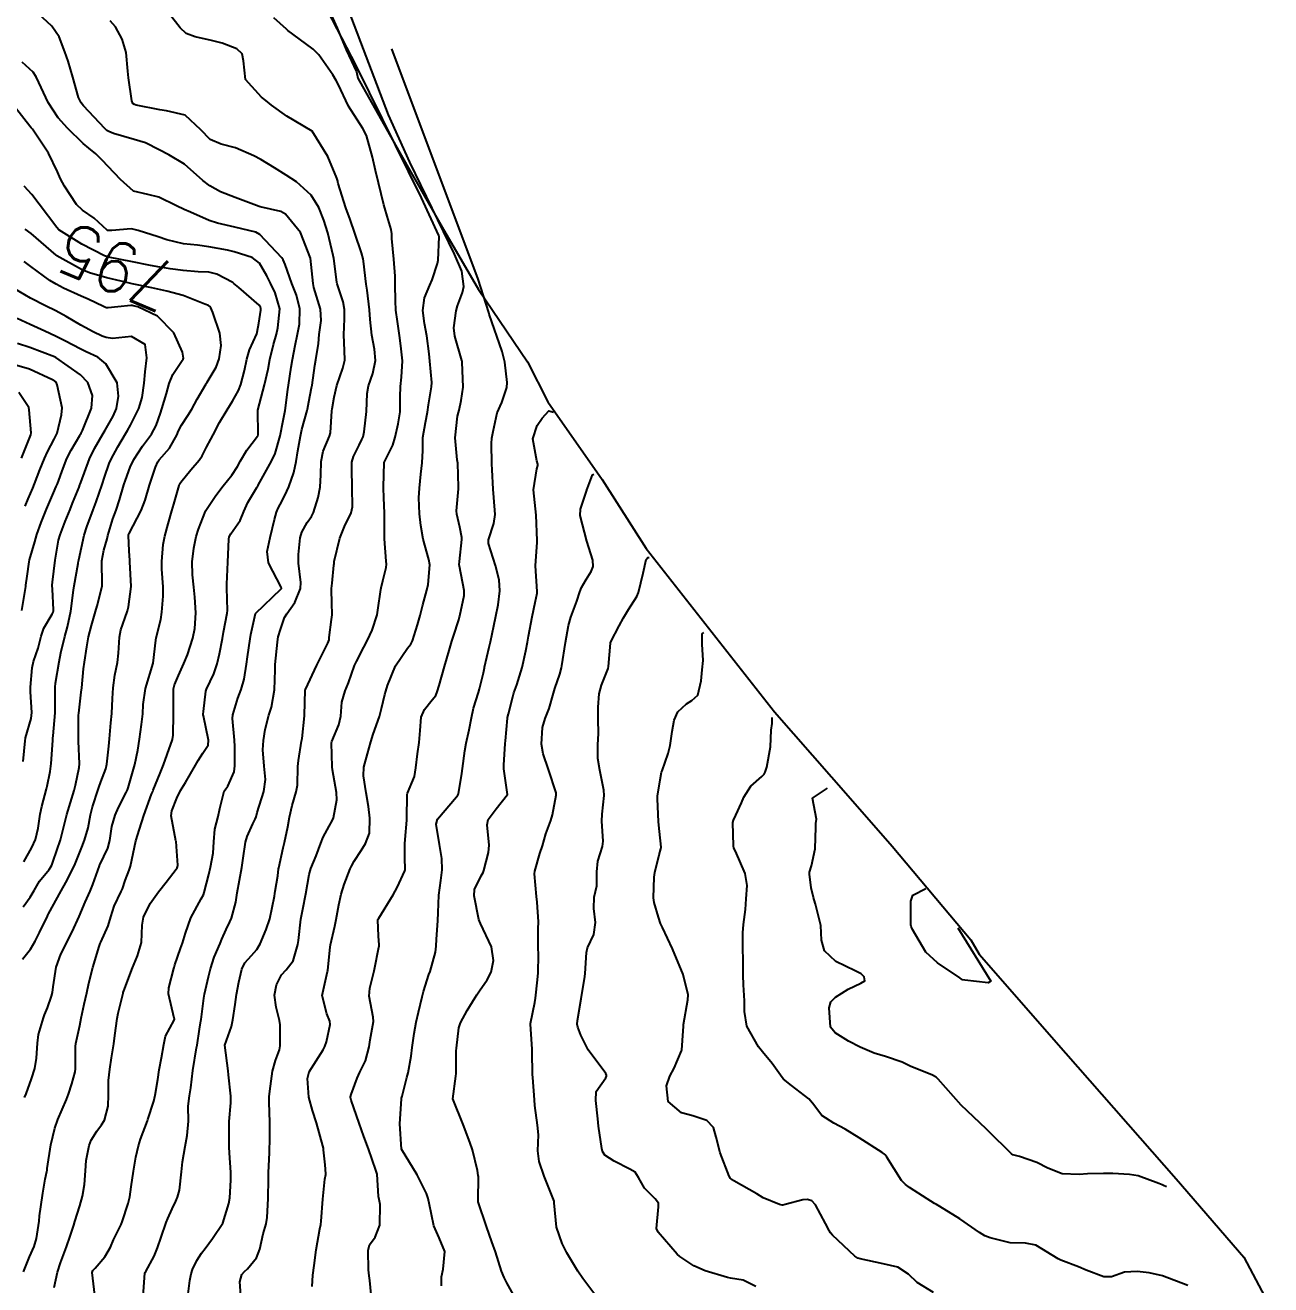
# Model space of a CAD drawing. Header units: metres. Extents: x 307586 to 320046, y 7427249 to 7434250.
# Drawn here: x 318186.1 to 318284.2, y 7430932.9 to 7431032 of the extents above; entities that cross this region are included whole.
import ezdxf
from ezdxf.enums import TextEntityAlignment as Align

# ---------------------------------------------------------------- set-up
doc = ezdxf.new("R2010")
doc.units = ezdxf.units.M
doc.header["$MEASUREMENT"] = 0
for name, color, linetype in [('Area', 45, 'Continuous'), ('Cotas', 45, 'Continuous'), ('Curvas de Nivel 1m', 11, 'Continuous'), ('Curvas de Nivel 5m', 15, 'Continuous')]:
    doc.layers.add(name, color=color, linetype=linetype)
doc.styles.add('Style-STANDARD', font='STANDARD.shx')

msp = doc.modelspace()

# ---------------------------------------------------------------- linework, layer by layer
at = {"layer": 'Area'}
msp.add_polyline3d([(318205.733, 7431042.746, 822.279), (318210.672, 7431031.768, 802.109), (318211.378, 7431030.08, 824.199), (318212.207, 7431028.328, 813.939), (318212.303, 7431027.835, 817.129), (318215.503, 7431022.139, 820.319), (318218.936, 7431016.122, 824.459), (318221.788, 7431011.202, 823.749), (318225.649, 7431005.515, 813.529), (318227.267, 7431002.366, 814.719), (318231.531, 7430996.272, 827.938), (318234.999, 7430990.831, 828.278), (318245.101, 7430977.995, 810.698), (318251.084, 7430971.177, 812.617), (318254.352, 7430967.426, 823.858), (318260.538, 7430960.046, 820.229), (318261.192, 7430958.924, 815.339), (318268.025, 7430951.133, 816.468), (318276.702, 7430941.255, 819.518), (318282.039, 7430935.082, 821.879), (318284.158, 7430931.072, 823.659)], dxfattribs=at)
at = {"layer": 'Curvas de Nivel 1m', "flags": 128}
for points, elevation in [([(318213.398, 7430931.603), (318213.254, 7430933.25), (318213.2, 7430933.606), (318213.14, 7430934.088), (318213.124, 7430935.615), (318213.223, 7430936.039), (318213.653, 7430936.657), (318214.026, 7430937.605), (318214.06, 7430939.232), (318213.986, 7430939.606), (318213.94, 7430939.851), (318213.81, 7430941.609), (318213.794, 7430941.689), (318213.716, 7430941.933), (318213.13, 7430943.616), (318212.783, 7430944.585), (318212.4, 7430945.624), (318211.781, 7430947.443), (318211.725, 7430947.631), (318211.727, 7430947.687), (318211.787, 7430947.872), (318212.259, 7430949.173), (318212.469, 7430949.623), (318212.916, 7430950.525), (318213.196, 7430951.616), (318213.284, 7430952.17), (318213.531, 7430953.613), (318213.513, 7430953.959), (318213.196, 7430955.617), (318213.257, 7430956.249), (318213.591, 7430957.613), (318213.645, 7430957.875), (318213.929, 7430959.33), (318213.975, 7430959.567), (318213.981, 7430959.609), (318213.982, 7430959.658), (318213.94, 7430960.341), (318213.886, 7430961.611), (318213.898, 7430961.666), (318213.954, 7430961.754), (318215.093, 7430963.593), (318215.399, 7430964.171), (318216.001, 7430965.484), (318216.027, 7430965.555), (318216.033, 7430965.58), (318216.012, 7430966.502), (318215.988, 7430967.546), (318215.992, 7430967.58), (318215.995, 7430967.609), (318216.028, 7430967.947), (318216.163, 7430969.467), (318216.164, 7430969.579), (318216.178, 7430971.473), (318216.198, 7430971.579), (318216.768, 7430972.891), (318216.876, 7430973.572), (318216.988, 7430974.693), (318217.115, 7430975.57), (318217.194, 7430976.508), (318217.289, 7430977.569), (318217.538, 7430978.18), (318218.163, 7430978.926), (318218.443, 7430979.281), (318218.549, 7430979.554), (318218.696, 7430980.07), (318219.118, 7430981.546), (318219.487, 7430982.822), (318219.697, 7430983.538), (318219.818, 7430983.937), (318220.238, 7430985.232), (318220.309, 7430985.462), (318220.327, 7430985.529), (318220.659, 7430987.126), (318220.67, 7430987.526), (318220.291, 7430989.444), (318220.27, 7430989.54), (318220.27, 7430989.564), (318220.296, 7430989.823), (318220.48, 7430991.537), (318220.482, 7430991.705), (318220.323, 7430992.518), (318220.095, 7430993.542), (318220.079, 7430993.8), (318220.227, 7430995.541), (318220.233, 7430995.672), (318220.158, 7430997.542), (318220.124, 7430997.805), (318219.964, 7430999.544), (318220.146, 7431001.259), (318220.22, 7431001.542), (318220.264, 7431001.713), (318220.442, 7431002.473), (318220.602, 7431003.538), (318220.525, 7431005.497), (318220.517, 7431005.539), (318220.508, 7431005.564), (318220.484, 7431005.629), (318219.943, 7431007.546), (318219.868, 7431008.191), (318220.027, 7431009.545), (318220.14, 7431009.941), (318220.547, 7431010.988), (318220.636, 7431011.454), (318220.492, 7431012.651), (318219.913, 7431013.997), (318216.4, 7431021.234), (318214.705, 7431024.954), (318195.513, 7431075.4)], 804), ([(318198.885, 7430931.781), (318199.085, 7430933.255), (318199.17, 7430933.777), (318199.279, 7430934.114), (318199.628, 7430934.807), (318200.004, 7430935.399), (318200.285, 7430935.764), (318200.867, 7430936.541), (318201.663, 7430937.75), (318202.139, 7430939.293), (318202.223, 7430939.745), (318202.315, 7430941.135), (318202.307, 7430941.744), (318202.194, 7430943.279), (318202.173, 7430943.746), (318202.162, 7430945.341), (318202.174, 7430945.746), (318202.305, 7430947.217), (318202.306, 7430947.745), (318202.13, 7430949.425), (318202.092, 7430949.747), (318201.833, 7430951.75), (318202.363, 7430953.23), (318202.469, 7430953.744), (318202.647, 7430954.966), (318202.752, 7430955.741), (318202.922, 7430956.711), (318203.18, 7430957.737), (318203.415, 7430958.23), (318203.919, 7430958.812), (318204.358, 7430959.292), (318204.62, 7430959.72), (318205.085, 7430960.854), (318205.364, 7430961.709), (318205.749, 7430963.482), (318205.777, 7430963.703), (318205.805, 7430963.873), (318205.994, 7430965.094), (318206.066, 7430965.636), (318206.074, 7430965.699), (318206.42, 7430967.295), (318206.524, 7430967.695), (318206.796, 7430968.938), (318206.919, 7430969.691), (318207.139, 7430970.613), (318207.458, 7430971.686), (318207.539, 7430972.224), (318207.578, 7430973.685), (318207.618, 7430974.166), (318207.878, 7430975.682), (318207.908, 7430975.899), (318208.094, 7430977.68), (318208.097, 7430977.728), (318208.151, 7430979.68), (318208.154, 7430979.7), (318208.174, 7430979.744), (318209.086, 7430981.667), (318209.94, 7430983.384), (318210.032, 7430983.653), (318210.045, 7430983.823), (318210.237, 7430985.25), (318210.274, 7430985.618), (318210.276, 7430985.65), (318210.252, 7430986.54), (318210.218, 7430987.606), (318210.23, 7430987.65), (318210.234, 7430987.68), (318210.27, 7430988.099), (318210.413, 7430989.526), (318210.425, 7430989.649), (318210.448, 7430989.802), (318210.881, 7430991.651), (318211.241, 7430992.566), (318211.767, 7430993.638), (318211.869, 7430994.108), (318211.861, 7430995.638), (318211.815, 7430997.077), (318211.834, 7430997.638), (318211.964, 7430998.062), (318212.403, 7430998.963), (318212.625, 7430999.413), (318212.708, 7430999.627), (318212.795, 7431000.005), (318212.984, 7431001.624), (318213.037, 7431003.034), (318213.138, 7431003.623), (318213.492, 7431004.595), (318213.697, 7431005.618), (318213.602, 7431006.509), (318213.399, 7431007.621), (318213.279, 7431008.865), (318213.206, 7431009.623), (318213.024, 7431011.149), (318212.965, 7431011.626), (318212.752, 7431013.448), (318212.717, 7431013.629), (318212.58, 7431014.1), (318212.077, 7431015.638), (318211.694, 7431016.724), (318211.362, 7431017.649), (318210.762, 7431019.548), (318210.736, 7431019.659), (318210.722, 7431019.728), (318210.656, 7431019.972), (318209.949, 7431021.667), (318208.693, 7431023.68), (318206.71, 7431024.847), (318205.512, 7431025.718), (318205.072, 7431026.071), (318204.729, 7431026.339), (318203.462, 7431027.743), (318203.305, 7431029.204), (318203.202, 7431029.746), (318202.777, 7431030.149), (318201.619, 7431030.605), (318200.783, 7431030.811), (318199.497, 7431031.082), (318198.788, 7431031.346), (318198.326, 7431031.805), (318196.812, 7431033.725)], 801), ([(318208.704, 7430932.764), (318208.757, 7430933.663), (318208.861, 7430934.425), (318209.021, 7430935.659), (318209.317, 7430937.312), (318209.388, 7430937.654), (318209.419, 7430937.902), (318209.533, 7430939.652), (318209.709, 7430941.211), (318209.774, 7430941.588), (318209.776, 7430941.649), (318209.72, 7430942.334), (318209.603, 7430943.523), (318209.585, 7430943.652), (318209.543, 7430943.846), (318209.06, 7430945.661), (318208.726, 7430946.62), (318208.433, 7430947.67), (318208.327, 7430949.15), (318208.474, 7430949.67), (318209.576, 7430951.4), (318209.716, 7430951.652), (318209.837, 7430952.032), (318210.117, 7430953.381), (318210.093, 7430953.648), (318209.862, 7430954.234), (318209.504, 7430955.656), (318209.902, 7430957.567), (318209.927, 7430957.626), (318209.928, 7430957.65), (318210.12, 7430959.459), (318210.151, 7430959.648), (318210.477, 7430961.116), (318210.582, 7430961.644), (318210.799, 7430962.807), (318210.981, 7430963.64), (318211.215, 7430964.407), (318211.694, 7430965.633), (318211.789, 7430965.849), (318212.009, 7430966.248), (318212.559, 7430967.083), (318212.913, 7430967.621), (318213.221, 7430968.432), (318213.255, 7430969.618), (318213.137, 7430970.545), (318212.947, 7430971.621), (318212.752, 7430972.957), (318212.781, 7430973.623), (318213.057, 7430974.672), (318213.328, 7430975.618), (318213.52, 7430976.225), (318214.006, 7430977.611), (318214.037, 7430977.719), (318214.153, 7430978.256), (318214.424, 7430979.351), (318214.498, 7430979.605), (318214.627, 7430980.053), (318215.272, 7430981.594), (318216.207, 7430982.987), (318216.467, 7430983.321), (318216.595, 7430983.576), (318216.984, 7430984.82), (318217.196, 7430985.57), (318217.421, 7430986.399), (318217.744, 7430987.565), (318217.836, 7430987.998), (318217.963, 7430989.563), (318217.899, 7430989.961), (318217.431, 7430991.569), (318217.255, 7430992.639), (318217.159, 7430993.572), (318217.11, 7430994.814), (318217.142, 7430995.572), (318217.254, 7430996.691), (318217.374, 7430997.57), (318217.416, 7430998.552), (318217.422, 7430999.57), (318217.614, 7431000.757), (318217.779, 7431001.567), (318217.862, 7431002.143), (318218.102, 7431003.564), (318218.117, 7431003.904), (318217.963, 7431005.565), (318217.902, 7431006.153), (318217.734, 7431007.568), (318217.556, 7431008.531), (318217.424, 7431009.571), (318217.553, 7431010.56), (318217.965, 7431011.566), (318218.142, 7431011.979), (318218.57, 7431013.257), (318218.614, 7431013.518), (318218.702, 7431015.355), (318218.674, 7431015.45), (318217.324, 7431018.431), (318212.184, 7431028.792), (318209.509, 7431033.953)], 803), ([(318191.595, 7430932.086), (318191.4, 7430933.872), (318191.452, 7430934.035), (318191.618, 7430934.227), (318192.394, 7430935.096), (318192.83, 7430935.858), (318193.064, 7430936.441), (318193.661, 7430937.659), (318193.746, 7430937.849), (318194.22, 7430939.307), (318194.344, 7430939.84), (318194.467, 7430940.605), (318194.651, 7430941.836), (318194.83, 7430942.94), (318195.025, 7430943.831), (318195.2, 7430944.37), (318195.733, 7430945.82), (318195.764, 7430945.911), (318196.243, 7430947.351), (318196.35, 7430947.814), (318196.548, 7430949.066), (318196.673, 7430949.811), (318196.86, 7430950.772), (318197.038, 7430951.808), (318197.167, 7430952.479), (318197.852, 7430953.731), (318197.863, 7430953.8), (318197.854, 7430953.896), (318197.386, 7430955.805), (318197.429, 7430956.263), (318197.811, 7430957.801), (318197.832, 7430957.873), (318197.907, 7430958.088), (318198.347, 7430959.374), (318198.494, 7430959.792), (318198.733, 7430960.581), (318199.144, 7430961.782), (318199.968, 7430963.261), (318200.144, 7430963.595), (318200.203, 7430963.768), (318200.567, 7430965.192), (318200.705, 7430965.763), (318200.918, 7430966.857), (318200.97, 7430967.761), (318201.044, 7430968.754), (318201.306, 7430969.757), (318201.434, 7430970.381), (318201.767, 7430971.753), (318201.902, 7430971.924), (318202.077, 7430972.146), (318202.561, 7430973.272), (318202.612, 7430973.745), (318202.614, 7430975.246), (318202.593, 7430975.745), (318202.432, 7430977.455), (318202.451, 7430977.747), (318202.855, 7430979.051), (318203.12, 7430979.741), (318203.359, 7430980.56), (318203.537, 7430981.737), (318203.616, 7430982.318), (318203.832, 7430983.734), (318203.891, 7430984.06), (318204.243, 7430985.73), (318206.262, 7430987.658), (318206.284, 7430987.679), (318206.288, 7430987.7), (318206.264, 7430987.797), (318205.274, 7430989.715), (318205.173, 7430990.588), (318205.408, 7430991.714), (318205.73, 7430993.112), (318205.902, 7430993.706), (318206.036, 7430994.006), (318206.346, 7430994.584), (318206.712, 7430995.342), (318206.863, 7430995.695), (318207.253, 7430996.812), (318207.438, 7430997.689), (318207.574, 7430998.509), (318207.786, 7430999.686), (318207.898, 7431000.205), (318208.302, 7431001.681), (318208.328, 7431001.787), (318208.44, 7431002.372), (318208.662, 7431003.466), (318208.695, 7431003.678), (318208.924, 7431005.228), (318209.002, 7431005.675), (318209.194, 7431006.975), (318209.27, 7431007.672), (318209.406, 7431008.785), (318209.358, 7431009.672), (318208.844, 7431011.383), (318208.772, 7431011.678), (318208.573, 7431013.68), (318207.777, 7431015.688), (318206.617, 7431017.136), (318206.252, 7431017.338), (318204.623, 7431017.708), (318204.543, 7431017.731), (318202.633, 7431018.452), (318201.499, 7431018.909), (318200.647, 7431019.361), (318200.11, 7431019.785), (318198.666, 7431021.067), (318197.436, 7431021.812), (318196.677, 7431022.204), (318195.585, 7431022.74), (318194.685, 7431023.023), (318193.079, 7431023.476), (318192.691, 7431023.635), (318192.544, 7431023.725), (318192.38, 7431023.875), (318190.719, 7431025.655), (318190.519, 7431025.902), (318190.309, 7431026.322), (318189.866, 7431027.909), (318189.497, 7431029.171), (318189.246, 7431029.915), (318188.781, 7431031.101), (318188.219, 7431031.926), (318186.806, 7431033.244)], 799), ([(318203.128, 7430931.727), (318203.019, 7430933.141), (318203.158, 7430933.727), (318203.38, 7430933.96), (318203.62, 7430934.173), (318204.316, 7430935.037), (318204.576, 7430935.716), (318204.848, 7430936.906), (318205.078, 7430937.709), (318205.177, 7430938.201), (318205.251, 7430939.707), (318205.26, 7430941.258), (318205.274, 7430941.707), (318205.344, 7430943.32), (318205.355, 7430943.706), (318205.37, 7430944.074), (318205.381, 7430945.706), (318205.321, 7430947.249), (318205.328, 7430947.707), (318205.365, 7430948.131), (318205.586, 7430949.703), (318205.821, 7430950.553), (318206.132, 7430951.395), (318206.189, 7430951.696), (318206.178, 7430953.368), (318206.144, 7430953.697), (318205.869, 7430954.761), (318205.74, 7430955.702), (318205.891, 7430956.504), (318206.298, 7430957.296), (318206.672, 7430957.692), (318207.214, 7430958.386), (318207.576, 7430959.684), (318207.623, 7430959.996), (318207.817, 7430961.681), (318207.835, 7430961.801), (318207.961, 7430962.455), (318208.197, 7430963.677), (318208.473, 7430965.196), (318208.609, 7430965.671), (318209.013, 7430966.665), (318209.388, 7430967.66), (318209.564, 7430968.123), (318210.043, 7430968.987), (318210.291, 7430969.405), (318210.393, 7430969.647), (318210.656, 7430971.055), (318210.629, 7430971.644), (318210.318, 7430973.421), (318210.293, 7430973.648), (318210.231, 7430975.539), (318210.25, 7430975.649), (318210.815, 7430976.964), (318210.956, 7430977.642), (318211.052, 7430978.749), (318211.303, 7430979.639), (318211.56, 7430980.255), (318212.047, 7430981.631), (318212.091, 7430981.734), (318212.196, 7430981.957), (318212.765, 7430983.067), (318213.07, 7430983.621), (318213.429, 7430984.414), (318213.814, 7430985.614), (318213.887, 7430985.973), (318214.121, 7430987.611), (318214.141, 7430987.735), (318214.273, 7430988.284), (318214.541, 7430989.354), (318214.561, 7430989.606), (318214.54, 7430989.851), (318214.398, 7430991.609), (318214.395, 7430991.69), (318214.392, 7430993.609), (318214.351, 7430994.825), (318214.314, 7430995.61), (318214.313, 7430995.661), (318214.383, 7430997.61), (318215.044, 7430998.96), (318215.237, 7430999.598), (318215.479, 7431000.649), (318215.624, 7431001.592), (318215.63, 7431002.777), (318215.651, 7431003.592), (318215.742, 7431004.312), (318215.804, 7431005.59), (318215.692, 7431006.79), (318215.578, 7431007.594), (318215.411, 7431008.706), (318215.302, 7431009.598), (318215.256, 7431010.315), (318215.234, 7431011.6), (318215.23, 7431012.27), (318215.132, 7431013.602), (318214.988, 7431015.214), (318214.966, 7431015.605), (318214.926, 7431015.925), (318214.617, 7431016.994), (318214.427, 7431017.612), (318214.354, 7431017.886), (318213.924, 7431019.617), (318213.697, 7431020.585), (318213.458, 7431021.622), (318212.976, 7431023.341), (318212.697, 7431023.881), (318211.566, 7431025.647), (318210.74, 7431027.359), (318210.597, 7431027.661), (318210.322, 7431028.092), (318209.225, 7431029.675), (318208.777, 7431030.112), (318207.182, 7431031.303), (318206.792, 7431031.598), (318206.739, 7431031.647), (318206.685, 7431031.702), (318205.679, 7431032.595)], 802), ([(318188.392, 7430932.7), (318188.654, 7430933.904), (318188.903, 7430934.622), (318189.381, 7430935.894), (318189.651, 7430936.728), (318189.938, 7430937.609), (318190.032, 7430937.886), (318190.43, 7430939.128), (318190.637, 7430939.88), (318190.788, 7430940.787), (318190.855, 7430941.879), (318190.912, 7430942.687), (318191.151, 7430943.876), (318191.318, 7430944.295), (318191.75, 7430944.982), (318192.132, 7430945.491), (318192.363, 7430945.864), (318192.661, 7430946.974), (318192.673, 7430947.861), (318192.679, 7430948.982), (318192.77, 7430949.86), (318192.914, 7430950.767), (318193.084, 7430951.857), (318193.17, 7430952.526), (318193.349, 7430953.855), (318193.432, 7430954.281), (318193.823, 7430955.851), (318193.838, 7430955.896), (318193.885, 7430956.031), (318194.571, 7430957.84), (318194.959, 7430958.793), (318195.261, 7430959.83), (318195.325, 7430961.207), (318195.434, 7430961.828), (318195.964, 7430962.898), (318196.34, 7430963.445), (318196.622, 7430963.814), (318197.207, 7430964.585), (318198, 7430965.6), (318198.08, 7430965.72), (318198.107, 7430965.798), (318198.125, 7430965.919), (318198.019, 7430967.392), (318197.991, 7430967.8), (318197.983, 7430967.841), (318197.615, 7430969.804), (318197.664, 7430970.197), (318198.067, 7430971.192), (318198.352, 7430971.796), (318198.727, 7430972.438), (318199.511, 7430973.779), (318199.722, 7430974.152), (318200.107, 7430974.724), (318200.509, 7430975.374), (318200.547, 7430975.766), (318200.142, 7430977.678), (318200.123, 7430977.751), (318200.121, 7430977.77), (318200.122, 7430977.792), (318200.147, 7430978.013), (318200.33, 7430979.609), (318200.384, 7430979.768), (318200.969, 7430980.979), (318201.241, 7430981.76), (318201.421, 7430982.538), (318201.64, 7430983.756), (318201.726, 7430984.25), (318202.022, 7430985.752), (318202.038, 7430985.959), (318201.991, 7430987.753), (318201.997, 7430988.023), (318202.077, 7430989.752), (318202.138, 7430991.579), (318202.178, 7430991.752), (318202.315, 7430991.98), (318203.029, 7430993.04), (318203.325, 7430993.74), (318203.638, 7430994.443), (318204.362, 7430995.648), (318204.395, 7430995.697), (318204.41, 7430995.729), (318204.466, 7430995.831), (318205.511, 7430997.713), (318205.784, 7430998.317), (318206.177, 7430999.704), (318206.425, 7431000.907), (318206.559, 7431001.572), (318206.578, 7431001.699), (318206.788, 7431003.358), (318206.835, 7431003.696), (318207.055, 7431005.114), (318207.155, 7431005.693), (318207.368, 7431006.817), (318207.539, 7431007.69), (318207.706, 7431008.497), (318207.747, 7431009.688), (318207.467, 7431010.768), (318207.112, 7431011.694), (318206.568, 7431013.175), (318206.416, 7431013.547), (318206.317, 7431013.704), (318204.6, 7431015.533), (318204.28, 7431015.733), (318202.607, 7431016.125), (318201.261, 7431016.421), (318200.611, 7431016.633), (318199.127, 7431017.286), (318198.62, 7431017.514), (318198.03, 7431017.806), (318196.633, 7431018.478), (318195.78, 7431018.689), (318194.64, 7431018.958), (318193.617, 7431019.86), (318192.663, 7431020.903), (318192.175, 7431021.387), (318191.69, 7431021.885), (318191.125, 7431022.341), (318190.681, 7431022.71), (318189.444, 7431023.912), (318188.705, 7431024.724), (318187.917, 7431025.928), (318187.184, 7431027.49), (318186.993, 7431027.937), (318186.747, 7431028.314), (318185.891, 7431029.089)], 798), ([(318185.987, 7430933.936), (318186.451, 7430935.111), (318186.816, 7430935.928), (318187.016, 7430936.559), (318187.211, 7430937.925), (318187.258, 7430938.333), (318187.472, 7430939.922), (318187.502, 7430940.105), (318187.702, 7430941.209), (318187.82, 7430941.81), (318187.839, 7430941.918), (318187.855, 7430942.059), (318188.146, 7430943.914), (318188.443, 7430945.219), (318188.689, 7430945.906), (318189.372, 7430947.49), (318189.529, 7430947.894), (318189.795, 7430948.713), (318190.043, 7430949.654), (318190.068, 7430949.887), (318190.073, 7430951.645), (318190.098, 7430951.887), (318190.421, 7430953.311), (318190.534, 7430953.883), (318190.765, 7430954.986), (318190.958, 7430955.879), (318191.126, 7430956.643), (318191.456, 7430957.874), (318191.559, 7430958.223), (318191.927, 7430959.448), (318192.031, 7430959.769), (318192.075, 7430959.869), (318192.661, 7430961.148), (318192.851, 7430961.861), (318193.12, 7430962.7), (318193.68, 7430963.853), (318193.769, 7430964.059), (318193.986, 7430964.704), (318194.308, 7430965.535), (318194.412, 7430965.844), (318194.51, 7430966.345), (318194.828, 7430967.838), (318195.108, 7430968.762), (318195.454, 7430969.829), (318196.07, 7430971.495), (318196.164, 7430971.727), (318196.197, 7430971.819), (318196.743, 7430973.157), (318197.008, 7430973.811), (318197.294, 7430974.619), (318197.711, 7430975.804), (318197.775, 7430976.155), (318197.79, 7430977.804), (318197.784, 7430978.168), (318197.798, 7430979.804), (318197.865, 7430980.114), (318198.183, 7430980.847), (318198.61, 7430981.794), (318198.883, 7430982.473), (318199.314, 7430983.783), (318199.464, 7430984.542), (318199.539, 7430985.781), (318199.475, 7430987.001), (318199.385, 7430987.783), (318199.286, 7430988.776), (318199.261, 7430989.785), (318199.386, 7430990.872), (318199.582, 7430991.787), (318199.754, 7430992.35), (318200.305, 7430993.78), (318200.313, 7430993.8), (318200.334, 7430993.833), (318201.118, 7430995.002), (318201.696, 7430995.76), (318202.372, 7430996.612), (318202.829, 7430997.295), (318203.071, 7430997.743), (318203.561, 7430998.573), (318204.412, 7430999.662), (318204.437, 7430999.705), (318204.447, 7430999.729), (318204.45, 7430999.766), (318204.433, 7431001.73), (318204.96, 7431003.722), (318205.239, 7431004.951), (318205.387, 7431005.716), (318205.666, 7431006.884), (318205.886, 7431007.709), (318206.016, 7431008.202), (318206.174, 7431009.705), (318205.797, 7431010.962), (318205.415, 7431011.717), (318205.138, 7431012.301), (318204.568, 7431013.287), (318203.975, 7431013.736), (318202.579, 7431014.173), (318202.042, 7431014.297), (318200.585, 7431014.576), (318199.679, 7431014.697), (318198.588, 7431014.812), (318197.273, 7431015.133), (318196.596, 7431015.349), (318195.018, 7431015.844), (318194.692, 7431015.937), (318194.604, 7431015.964), (318194.459, 7431015.997), (318192.928, 7431015.867), (318192.625, 7431015.847), (318192.603, 7431015.85), (318192.57, 7431015.87), (318191.553, 7431016.826), (318190.618, 7431017.454), (318190.158, 7431017.905), (318189.206, 7431019.345), (318188.89, 7431019.918), (318188.651, 7431020.479), (318187.947, 7431021.927), (318186.692, 7431023.834), (318186.644, 7431023.892), (318186.6, 7431023.941), (318186.206, 7431024.441), (318184.996, 7431025.966)], 797), ([(318186.068, 7430947.65), (318186.185, 7430947.936), (318186.616, 7430949.111), (318186.884, 7430949.929), (318187.006, 7430950.737), (318187.082, 7430951.928), (318187.176, 7430952.59), (318187.557, 7430953.923), (318187.638, 7430954.14), (318187.865, 7430954.7), (318188.186, 7430955.608), (318188.266, 7430955.914), (318188.328, 7430956.354), (318188.562, 7430957.91), (318188.934, 7430958.92), (318189.426, 7430959.898), (318189.944, 7430960.973), (318190.234, 7430961.604), (318190.36, 7430961.886), (318190.843, 7430963.002), (318191.224, 7430963.877), (318191.445, 7430964.411), (318191.964, 7430965.87), (318191.975, 7430965.899), (318192.004, 7430965.955), (318192.632, 7430967.248), (318192.774, 7430967.862), (318192.94, 7430968.96), (318193.194, 7430969.859), (318193.456, 7430970.459), (318194.071, 7430971.647), (318194.171, 7430971.849), (318194.223, 7430971.996), (318194.743, 7430973.84), (318194.975, 7430974.972), (318195.113, 7430975.835), (318195.283, 7430976.981), (318195.372, 7430977.832), (318195.415, 7430978.57), (318195.595, 7430979.829), (318196.193, 7430981.82), (318196.399, 7430983.63), (318196.434, 7430983.818), (318196.792, 7430985.257), (318196.88, 7430985.814), (318196.99, 7430987.079), (318196.981, 7430987.813), (318196.886, 7430989.212), (318196.875, 7430989.814), (318196.976, 7430991.144), (318197.102, 7430991.812), (318197.368, 7430992.764), (318197.671, 7430993.807), (318197.816, 7430994.33), (318198.226, 7430995.801), (318198.265, 7430995.899), (318198.365, 7430996.055), (318199.146, 7430997.022), (318199.818, 7430997.786), (318200.049, 7430998.122), (318200.398, 7430998.816), (318200.74, 7430999.443), (318200.921, 7430999.772), (318201.42, 7431000.762), (318202.007, 7431001.756), (318202.44, 7431002.433), (318202.919, 7431003.275), (318203.092, 7431003.744), (318203.371, 7431004.839), (318203.563, 7431005.739), (318203.763, 7431006.465), (318204.345, 7431007.732), (318204.388, 7431007.848), (318204.516, 7431008.576), (318204.663, 7431009.596), (318204.667, 7431009.728), (318204.637, 7431009.832), (318204.535, 7431009.969), (318202.925, 7431011.37), (318202.552, 7431011.677), (318202.514, 7431011.712), (318202.455, 7431011.751), (318201.209, 7431012.42), (318200.561, 7431012.576), (318199.739, 7431012.61), (318198.562, 7431012.709), (318197.525, 7431012.849), (318196.565, 7431012.995), (318195.858, 7431013.123), (318194.568, 7431013.393), (318192.674, 7431013.767), (318192.572, 7431013.786), (318192.509, 7431013.808), (318192.349, 7431013.873), (318190.586, 7431014.785), (318188.775, 7431015.918), (318188.605, 7431016.082), (318187.227, 7431017.934), (318186.63, 7431018.684), (318186.039, 7431019.351)], 796), ([(318185.96, 7430962.643), (318186.508, 7430963.394), (318186.82, 7430963.932), (318187.257, 7430964.654), (318187.998, 7430965.586), (318188.139, 7430965.779), (318188.212, 7430965.917), (318188.327, 7430966.236), (318188.896, 7430967.907), (318189.194, 7430969.056), (318189.393, 7430969.9), (318189.975, 7430971.795), (318190.006, 7430971.891), (318190.076, 7430972.217), (318190.372, 7430973.605), (318190.403, 7430973.887), (318190.322, 7430975.686), (318190.311, 7430975.888), (318190.318, 7430977.711), (318190.331, 7430977.888), (318190.528, 7430979.526), (318190.566, 7430979.886), (318190.716, 7430981.357), (318190.793, 7430981.884), (318190.981, 7430983.106), (318191.107, 7430983.881), (318191.327, 7430984.779), (318191.665, 7430985.876), (318191.792, 7430986.33), (318192.171, 7430987.871), (318192.178, 7430987.957), (318192.16, 7430989.871), (318192.301, 7430990.704), (318192.57, 7430991.608), (318192.635, 7430991.867), (318193.022, 7430993.167), (318193.279, 7430993.861), (318193.548, 7430994.654), (318193.894, 7430995.855), (318194.007, 7430996.213), (318194.377, 7430997.232), (318194.662, 7430997.846), (318195.354, 7430998.88), (318196.059, 7430999.825), (318196.42, 7431000.526), (318196.76, 7431001.486), (318196.87, 7431001.816), (318197.229, 7431003.028), (318197.455, 7431003.81), (318197.743, 7431004.528), (318198.48, 7431005.63), (318198.555, 7431005.727), (318198.571, 7431005.799), (318198.488, 7431006.271), (318197.831, 7431007.807), (318196.522, 7431009.124), (318194.975, 7431009.843), (318194.618, 7431009.933), (318194.534, 7431009.954), (318194.422, 7431009.963), (318193.422, 7431009.861), (318192.637, 7431009.763), (318192.531, 7431009.762), (318192.449, 7431009.788), (318192.28, 7431009.874), (318191.081, 7431010.442), (318190.535, 7431010.684), (318189.132, 7431011.326), (318188.548, 7431011.62), (318188.047, 7431011.925), (318186.564, 7431013.015), (318186.027, 7431013.407)], 794), ([(318186.005, 7430966.193), (318186.648, 7430967.303), (318186.921, 7430967.931), (318187.14, 7430968.821), (318187.308, 7430969.927), (318187.429, 7430970.549), (318187.808, 7430971.923), (318187.858, 7430972.139), (318188.087, 7430973.304), (318188.174, 7430973.919), (318188.305, 7430975.733), (318188.304, 7430975.917), (318188.31, 7430976.102), (318188.469, 7430977.915), (318188.481, 7430978.248), (318188.468, 7430979.915), (318188.497, 7430980.244), (318188.798, 7430981.911), (318188.928, 7430982.637), (318189.227, 7430983.905), (318189.443, 7430984.683), (318189.701, 7430985.898), (318189.93, 7430987.566), (318189.976, 7430987.894), (318190.29, 7430989.664), (318190.324, 7430989.858), (318190.332, 7430989.89), (318190.335, 7430989.932), (318190.767, 7430991.893), (318190.97, 7430992.541), (318191.48, 7430993.883), (318191.714, 7430994.508), (318192.177, 7430995.873), (318192.369, 7430996.453), (318192.73, 7430997.516), (318192.878, 7430997.865), (318193.417, 7430998.84), (318194.011, 7430999.854), (318194.161, 7431000.107), (318194.42, 7431000.548), (318195.059, 7431001.841), (318195.331, 7431002.726), (318195.487, 7431003.834), (318195.564, 7431004.736), (318195.694, 7431005.832), (318195.557, 7431006.897), (318194.499, 7431007.505), (318192.997, 7431007.366), (318192.498, 7431007.428), (318192.177, 7431007.552), (318191.476, 7431007.885), (318190.844, 7431008.231), (318190.508, 7431008.415), (318189.338, 7431009.089), (318188.519, 7431009.544), (318187.724, 7431009.928), (318186.532, 7431010.524), (318185.193, 7431011.31)], 793), ([(318185.951, 7430974.086), (318186.119, 7430975.707), (318186.142, 7430975.92), (318186.147, 7430975.94), (318186.601, 7430977.473), (318186.643, 7430977.935), (318186.533, 7430979.563), (318186.528, 7430979.936), (318186.675, 7430981.446), (318186.786, 7430981.934), (318187.14, 7430982.994), (318187.381, 7430983.928), (318187.59, 7430984.559), (318188.239, 7430985.678), (318188.32, 7430985.84), (318188.337, 7430985.919), (318188.347, 7430986.021), (318188.26, 7430987.648), (318188.243, 7430987.92), (318188.245, 7430987.939), (318188.266, 7430988.188), (318188.467, 7430989.917), (318188.738, 7430991.484), (318188.863, 7430991.915), (318189.264, 7430992.97), (318189.649, 7430993.907), (318189.851, 7430994.395), (318190.359, 7430995.666), (318190.428, 7430995.833), (318190.448, 7430995.899), (318190.494, 7430996.028), (318191.177, 7430997.888), (318191.577, 7430998.7), (318192.255, 7430999.872), (318192.416, 7431000.148), (318193.055, 7431001.235), (318193.309, 7431001.861), (318193.474, 7431002.829), (318193.365, 7431003.861), (318192.475, 7431005.361), (318191.824, 7431005.88), (318190.915, 7431006.321), (318190.489, 7431006.52), (318189.24, 7431007.168), (318188.499, 7431007.543), (318187.665, 7431007.928), (318186.508, 7431008.454), (318185.494, 7431008.937)], 792), ([(318185.854, 7430985.946), (318186.157, 7430987.837), (318186.169, 7430987.941), (318186.27, 7430988.669), (318186.426, 7430989.794), (318186.459, 7430989.938), (318186.876, 7430991.363), (318187.043, 7430991.933), (318187.372, 7430992.879), (318187.797, 7430993.925), (318187.955, 7430994.307), (318188.352, 7430995.212), (318188.567, 7430995.711), (318188.652, 7430995.917), (318189.121, 7430997.167), (318189.404, 7430997.91), (318189.725, 7430998.571), (318190.41, 7430999.715), (318190.478, 7430999.833), (318190.519, 7430999.898), (318190.632, 7431000.113), (318191.339, 7431001.886), (318191.429, 7431002.872), (318191.06, 7431003.891), (318190.462, 7431004.509), (318188.542, 7431005.86), (318188.483, 7431005.899), (318188.435, 7431005.92), (318186.49, 7431006.637), (318185.511, 7431006.972)], 791), ([(318185.841, 7430997.948), (318186.397, 7430999.396), (318186.563, 7430999.777), (318186.596, 7430999.938), (318186.43, 7431001.752), (318186.397, 7431001.941), (318185.614, 7431003.122)], 789), ([(318224.908, 7430931.467), (318224.03, 7430933.055), (318223.824, 7430933.478), (318223.62, 7430933.981), (318223.124, 7430935.495), (318222.86, 7430936.289), (318222.419, 7430937.502), (318221.777, 7430939.424), (318221.764, 7430939.509), (318221.787, 7430941.434), (318221.783, 7430941.509), (318221.717, 7430941.887), (318221.322, 7430943.514), (318221.123, 7430944.136), (318220.586, 7430945.522), (318219.783, 7430947.53), (318220.014, 7430949.324), (318220.027, 7430949.528), (318220.044, 7430951.314), (318220.054, 7430951.528), (318220.254, 7430953.121), (318220.38, 7430953.525), (318220.907, 7430954.48), (318221.544, 7430955.513), (318221.677, 7430955.72), (318221.888, 7430956.034), (318222.492, 7430956.909), (318222.792, 7430957.501), (318222.986, 7430958.43), (318222.818, 7430959.501), (318221.951, 7430961.325), (318221.868, 7430961.511), (318221.829, 7430961.636), (318221.444, 7430963.515), (318221.493, 7430964.002), (318221.996, 7430965.072), (318222.161, 7430965.348), (318222.23, 7430965.508), (318222.592, 7430966.93), (318222.637, 7430967.504), (318222.467, 7430969.086), (318222.559, 7430969.505), (318223.201, 7430970.359), (318224.073, 7430971.49), (318223.796, 7430973.493), (318223.788, 7430973.802), (318223.901, 7430975.492), (318223.915, 7430975.702), (318224.073, 7430977.491), (318224.083, 7430977.551), (318224.148, 7430977.837), (318224.487, 7430979.167), (318224.589, 7430979.484), (318224.819, 7430980.12), (318225.227, 7430981.474), (318225.517, 7430982.782), (318225.651, 7430983.468), (318225.742, 7430983.945), (318226.027, 7430985.463), (318226.254, 7430986.589), (318226.411, 7430987.309), (318226.425, 7430987.458), (318226.293, 7430989.46), (318226.424, 7430991.347), (318226.427, 7430991.459), (318226.333, 7430993.46), (318226.115, 7430995.464), (318226.379, 7430997.095), (318226.473, 7430997.368), (318226.473, 7430997.459), (318226.387, 7430997.729), (318226.083, 7430999.465), (318226.423, 7431000.501), (318226.797, 7431001.089), (318227.333, 7431001.654), (318227.693, 7431001.56)], 806), ([(318231.278, 7430931.711), (318230.02, 7430933.406), (318229.621, 7430933.975), (318228.754, 7430935.423), (318228.375, 7430936.154), (318227.94, 7430937.436), (318227.763, 7430939.368), (318227.763, 7430939.439), (318227.75, 7430939.496), (318227.695, 7430939.615), (318226.972, 7430941.447), (318226.578, 7430942.598), (318226.467, 7430943.453), (318226.508, 7430944.696), (318226.434, 7430945.453), (318226.232, 7430947.002), (318226.198, 7430947.456), (318226.063, 7430949.204), (318226.051, 7430949.458), (318226.032, 7430951.257), (318226.019, 7430951.458), (318225.89, 7430953.422), (318225.892, 7430953.46), (318226.226, 7430955.109), (318226.279, 7430955.456), (318226.453, 7430956.899), (318226.499, 7430957.454), (318226.514, 7430958.865), (318226.493, 7430959.454), (318226.5, 7430960.902), (318226.521, 7430961.454), (318226.414, 7430963.01), (318226.361, 7430963.456), (318226.213, 7430965.244), (318226.232, 7430965.458), (318226.63, 7430966.841), (318226.824, 7430967.452), (318227.102, 7430968.385), (318227.492, 7430969.446), (318227.632, 7430969.87), (318227.92, 7430971.442), (318227.905, 7430971.611), (318227.294, 7430973.448), (318226.89, 7430974.673), (318226.747, 7430975.454), (318226.835, 7430976.754), (318227.045, 7430977.451), (318227.363, 7430978.239), (318227.701, 7430979.445), (318227.806, 7430979.814), (318228.188, 7430980.959), (318228.335, 7430981.438), (318228.368, 7430981.611), (318228.648, 7430983.433), (318228.883, 7430984.781), (318229.064, 7430985.428), (318229.539, 7430986.704), (318229.771, 7430987.417), (318229.908, 7430987.776), (318230.278, 7430988.403), (318230.671, 7430989.03), (318230.816, 7430989.412), (318230.803, 7430989.918), (318230.313, 7430991.42), (318229.811, 7430993.425), (318229.822, 7430993.943), (318230.315, 7430995.42), (318230.325, 7430995.459), (318230.365, 7430995.59), (318230.761, 7430996.639), (318230.863, 7430996.68)], 807), ([(318243.616, 7430932.771), (318242.62, 7430933.26), (318241.625, 7430933.441), (318241.407, 7430933.49), (318239.63, 7430934.016), (318238.739, 7430934.408), (318237.641, 7430935.131), (318237.436, 7430935.322), (318235.946, 7430937.051), (318235.818, 7430937.338), (318235.973, 7430939.052), (318235.976, 7430939.337), (318235.696, 7430939.679), (318234.86, 7430940.509), (318234.389, 7430941.36), (318234.122, 7430941.767), (318233.719, 7430942.007), (318232.464, 7430942.644), (318231.73, 7430943.101), (318231.553, 7430943.392), (318231.492, 7430943.638), (318231.24, 7430945.395), (318231.189, 7430945.976), (318231.045, 7430947.397), (318231.069, 7430948.122), (318231.81, 7430949.202), (318231.879, 7430949.322), (318231.875, 7430949.389), (318231.814, 7430949.525), (318230.433, 7430951.404), (318229.844, 7430952.556), (318229.616, 7430953.179), (318229.566, 7430953.414), (318229.579, 7430953.693), (318229.883, 7430955.41), (318230.156, 7430957.152), (318230.186, 7430957.407), (318230.292, 7430959.042), (318230.389, 7430959.405), (318230.874, 7430960.47), (318231.006, 7430961.399), (318230.862, 7430962.503), (318230.901, 7430963.401), (318231.101, 7430964.284), (318231.12, 7430965.399), (318231.18, 7430966.229), (318231.557, 7430967.395), (318231.613, 7430967.81), (318231.499, 7430969.396), (318231.518, 7430969.936), (318231.681, 7430971.394), (318231.654, 7430971.818), (318231.338, 7430973.398), (318231.198, 7430974.308), (318231.194, 7430975.399), (318231.245, 7430976.286), (318231.221, 7430977.399), (318231.211, 7430978.345), (318231.301, 7430979.399), (318231.481, 7430980.096), (318231.991, 7430981.392), (318232.029, 7430981.557), (318232.174, 7430983.39), (318232.18, 7430983.424), (318232.214, 7430983.489), (318232.876, 7430984.741), (318233.21, 7430985.38), (318233.599, 7430986.027), (318234.26, 7430987.069), (318234.392, 7430987.368), (318234.76, 7430988.889), (318234.985, 7430989.981), (318235.12, 7430990.127), (318235.223, 7430990.13)], 808), ([(318257.611, 7430932.313), (318256.334, 7430933.093), (318255.629, 7430933.756), (318254.812, 7430934.29), (318253.637, 7430934.563), (318251.843, 7430934.946), (318251.642, 7430935.01), (318251.421, 7430935.152), (318249.659, 7430936.819), (318249.49, 7430937.001), (318249.388, 7430937.174), (318249.108, 7430937.741), (318248.32, 7430939.191), (318248.026, 7430939.525), (318247.697, 7430939.619), (318247.315, 7430939.586), (318245.931, 7430939.218), (318245.749, 7430939.162), (318245.692, 7430939.166), (318245.501, 7430939.223), (318244.209, 7430939.753), (318243.701, 7430940.073), (318241.881, 7430941.099), (318241.712, 7430941.193), (318241.63, 7430941.271), (318241.525, 7430941.462), (318240.818, 7430943.279), (318240.504, 7430944.534), (318240.288, 7430945.285), (318239.768, 7430945.832), (318238.656, 7430946.191), (318237.774, 7430946.433), (318236.722, 7430947.331), (318236.583, 7430948.55), (318236.856, 7430949.33), (318237.188, 7430949.958), (318237.786, 7430951.32), (318237.794, 7430951.36), (318237.845, 7430952.128), (318237.938, 7430953.243), (318237.93, 7430953.319), (318237.931, 7430953.386), (318238.283, 7430955.314), (318238.295, 7430955.722), (318237.903, 7430957.32), (318237.059, 7430959.329), (318236.273, 7430961.013), (318236.127, 7430961.338), (318235.96, 7430961.818), (318235.614, 7430962.982), (318235.559, 7430963.346), (318235.619, 7430964.968), (318235.669, 7430965.345), (318236.017, 7430966.746), (318236.16, 7430967.2), (318236.175, 7430967.338), (318236.042, 7430968.583), (318235.975, 7430969.341), (318235.874, 7430971.146), (318235.879, 7430971.343), (318236.092, 7430972.634), (318236.211, 7430973.229), (318236.245, 7430973.339), (318236.731, 7430974.72), (318236.881, 7430975.332), (318237.038, 7430976.427), (318237.195, 7430977.329), (318237.495, 7430977.984), (318238.162, 7430978.603), (318238.598, 7430978.882), (318239.067, 7430979.307), (318239.31, 7430980.429), (318239.402, 7430981.302), (318239.489, 7430982.016), (318239.394, 7430983.302), (318239.405, 7430984.129), (318239.533, 7430984.23)], 809), ([(318275.943, 7430940.62), (318275.712, 7430940.723), (318275.612, 7430940.762), (318275.355, 7430940.865), (318273.722, 7430941.48), (318273.023, 7430941.597), (318271.724, 7430941.652), (318270.982, 7430941.66), (318269.723, 7430941.627), (318269.066, 7430941.596), (318267.723, 7430941.643), (318266.61, 7430942.091), (318265.736, 7430942.531), (318264.373, 7430943.001), (318263.863, 7430943.128), (318263.745, 7430943.204), (318261.919, 7430945.028), (318261.764, 7430945.175), (318259.783, 7430947.05), (318257.969, 7430949.078), (318257.895, 7430949.16), (318257.814, 7430949.234), (318257.485, 7430949.415), (318255.823, 7430950.076), (318255.131, 7430950.415), (318253.83, 7430950.875), (318252.949, 7430951.139), (318251.84, 7430951.596), (318250.919, 7430952.087), (318249.857, 7430952.743), (318249.494, 7430953.176), (318249.387, 7430954.686), (318249.518, 7430955.175), (318249.887, 7430955.533), (318250.882, 7430956.171), (318251.898, 7430956.639), (318252.213, 7430956.833), (318252.162, 7430957.147), (318251.906, 7430957.382), (318251.455, 7430957.609), (318249.921, 7430958.348), (318249.019, 7430959.184), (318248.786, 7430960.032), (318248.729, 7430961.188), (318248.325, 7430962.847), (318248.208, 7430963.197), (318248.157, 7430963.37), (318247.992, 7430964.139), (318247.838, 7430965.202), (318247.847, 7430965.359), (318248.01, 7430965.877), (318248.303, 7430967.196), (318248.335, 7430968.909), (318248.36, 7430969.195), (318248.398, 7430969.536), (318248.073, 7430971.2), (318249.273, 7430971.99)], 811), ([(318259.513, 7430960.99), (318262.131, 7430956.797), (318261.899, 7430956.654), (318260.071, 7430956.878), (318259.901, 7430956.898), (318259.81, 7430956.959), (318259.694, 7430957.053), (318257.92, 7430958.232), (318256.997, 7430959.089), (318255.95, 7430960.855), (318255.882, 7430961.031), (318255.859, 7430961.101), (318255.829, 7430961.228), (318255.829, 7430963.102), (318255.988, 7430963.569), (318256.993, 7430964.09)], 812)]:
    msp.add_lwpolyline(points, dxfattribs=dict(at, elevation=elevation))
at = {"layer": 'Curvas de Nivel 5m', "flags": 128}
for points, elevation in [([(318195.394, 7430932.023), (318195.537, 7430933.821), (318195.558, 7430933.877), (318195.615, 7430933.966), (318196.278, 7430935.168), (318196.545, 7430935.811), (318196.813, 7430936.646), (318197.214, 7430937.804), (318197.341, 7430938.13), (318197.679, 7430938.879), (318197.987, 7430939.497), (318198.119, 7430939.794), (318198.255, 7430940.348), (318198.426, 7430941.789), (318198.507, 7430942.574), (318198.709, 7430943.785), (318198.873, 7430944.656), (318198.962, 7430945.782), (318198.958, 7430946.965), (318199.061, 7430947.781), (318199.156, 7430948.415), (318199.31, 7430949.778), (318199.61, 7430951.552), (318199.653, 7430951.773), (318199.845, 7430953.016), (318199.948, 7430953.673), (318199.961, 7430953.769), (318200.19, 7430955.456), (318200.244, 7430955.766), (318200.536, 7430957.124), (318200.692, 7430957.762), (318200.994, 7430958.682), (318201.454, 7430959.755), (318201.599, 7430960.091), (318201.944, 7430960.872), (318202.232, 7430961.465), (318202.361, 7430961.746), (318202.708, 7430963), (318202.804, 7430963.742), (318202.976, 7430964.752), (318203.182, 7430965.738), (318203.283, 7430966.465), (318203.447, 7430967.736), (318203.585, 7430968.179), (318204.044, 7430969.162), (318204.229, 7430969.549), (318204.29, 7430969.726), (318204.389, 7430970.058), (318204.914, 7430971.717), (318205.021, 7430972.654), (318204.916, 7430973.718), (318204.825, 7430975.007), (318204.878, 7430975.719), (318205.019, 7430976.604), (318205.305, 7430977.713), (318205.509, 7430978.353), (318205.75, 7430979.706), (318205.786, 7430981.303), (318205.802, 7430981.706), (318205.965, 7430983.459), (318206, 7430983.703), (318206.038, 7430983.88), (318206.225, 7430984.475), (318206.534, 7430985.401), (318206.702, 7430985.695), (318207.346, 7430986.595), (318207.785, 7430987.685), (318207.803, 7430988.152), (318207.643, 7430989.686), (318207.634, 7430990.352), (318207.772, 7430991.685), (318207.889, 7430992.113), (318208.325, 7430992.879), (318208.652, 7430993.354), (318208.815, 7430993.675), (318209.166, 7430994.857), (318209.329, 7430995.67), (318209.399, 7430996.644), (318209.403, 7430997.67), (318209.566, 7430998.498), (318210.075, 7430999.663), (318210.148, 7430999.93), (318210.266, 7431001.662), (318210.283, 7431001.813), (318210.444, 7431002.747), (318210.646, 7431003.657), (318211.109, 7431005.015), (318211.28, 7431005.648), (318211.255, 7431006.413), (318211.207, 7431007.649), (318211.255, 7431008.916), (318211.239, 7431009.649), (318211.135, 7431010.247), (318210.679, 7431011.658), (318210.657, 7431011.761), (318210.56, 7431012.417), (318210.4, 7431013.662), (318210.359, 7431013.879), (318209.929, 7431015.667), (318209.613, 7431016.669), (318209.222, 7431017.674), (318208.637, 7431018.647), (318207.466, 7431019.692), (318206.658, 7431020.216), (318205.741, 7431020.792), (318204.67, 7431021.438), (318204.118, 7431021.736), (318202.679, 7431022.349), (318201.552, 7431022.637), (318200.685, 7431023.014), (318199.938, 7431023.788), (318198.71, 7431024.94), (318197.251, 7431025.279), (318196.716, 7431025.337), (318194.85, 7431025.719), (318194.722, 7431025.756), (318194.596, 7431025.851), (318194.525, 7431026.052), (318194.252, 7431027.855), (318194.206, 7431028.4), (318194.064, 7431029.857), (318193.745, 7431030.899), (318193.231, 7431031.866), (318192.798, 7431032.362)], 800), ([(318218.891, 7430932.826), (318218.895, 7430933.541), (318219.014, 7430934.147), (318219.149, 7430935.537), (318218.703, 7430936.593), (318218.288, 7430937.551), (318217.924, 7430939.321), (318217.875, 7430939.557), (318217.837, 7430939.7), (318217.698, 7430940.078), (318216.98, 7430941.567), (318215.733, 7430943.58), (318215.616, 7430945.582), (318215.738, 7430947.536), (318215.749, 7430947.581), (318215.785, 7430947.743), (318216.165, 7430949.219), (318216.254, 7430949.576), (318216.503, 7430950.897), (318216.587, 7430951.572), (318216.731, 7430952.684), (318216.898, 7430953.57), (318217.086, 7430954.346), (318217.36, 7430955.565), (318217.46, 7430955.991), (318217.9, 7430957.31), (318217.983, 7430957.559), (318218.402, 7430959.077), (318218.456, 7430959.552), (318218.481, 7430960.095), (318218.6, 7430961.55), (318218.619, 7430962.21), (318218.667, 7430963.55), (318218.83, 7430964.707), (318218.941, 7430965.546), (318218.902, 7430966.436), (318218.718, 7430967.55), (318218.459, 7430969.142), (318218.575, 7430969.552), (318220.07, 7430971.286), (318220.184, 7430971.417), (318220.234, 7430971.528), (318220.478, 7430973.137), (318220.539, 7430973.526), (318220.725, 7430974.912), (318220.835, 7430975.523), (318221.073, 7430976.581), (318221.246, 7430977.519), (318221.395, 7430978.277), (318221.785, 7430979.514), (318221.885, 7430979.804), (318222.188, 7430981.041), (318222.264, 7430981.437), (318222.281, 7430981.509), (318222.639, 7430983.075), (318222.731, 7430983.505), (318222.992, 7430984.742), (318223.155, 7430985.501), (318223.345, 7430986.406), (318223.477, 7430987.498), (318223.414, 7430988.361), (318223.144, 7430989.501), (318222.59, 7430991.227), (318222.573, 7430991.507), (318223.014, 7430992.815), (318223.106, 7430993.502), (318223.001, 7430994.856), (318222.946, 7430995.504), (318222.861, 7430997.023), (318222.842, 7430997.505), (318222.813, 7430999.1), (318222.859, 7430999.506), (318222.961, 7431000.047), (318223.27, 7431001.502), (318223.624, 7431002.316), (318224.019, 7431003.494), (318224.044, 7431003.909), (318223.865, 7431005.496), (318223.653, 7431006.337), (318222.649, 7431009.27), (318222.608, 7431009.395), (318221.774, 7431012.02), (318214.973, 7431030.15)], 805), ([(318185.909, 7430958.514), (318186.535, 7430959.315), (318186.904, 7430959.93), (318187.244, 7430960.616), (318187.864, 7430961.921), (318187.894, 7430961.98), (318187.955, 7430962.09), (318188.95, 7430963.905), (318189.325, 7430964.557), (318190.003, 7430965.89), (318190.57, 7430967.332), (318190.793, 7430967.882), (318191.067, 7430968.85), (318191.259, 7430969.878), (318191.421, 7430970.515), (318191.873, 7430971.872), (318191.923, 7430972.023), (318192.079, 7430972.483), (318192.458, 7430973.498), (318192.547, 7430973.865), (318192.692, 7430975.287), (318192.746, 7430975.864), (318192.872, 7430977.126), (318192.933, 7430977.862), (318192.989, 7430979.033), (318193.037, 7430979.861), (318193.184, 7430980.859), (318193.388, 7430981.858), (318193.462, 7430982.596), (318193.529, 7430983.857), (318193.653, 7430984.425), (318194.14, 7430985.851), (318194.163, 7430985.931), (318194.247, 7430986.257), (318194.466, 7430987.847), (318194.35, 7430989.791), (318194.349, 7430989.849), (318194.345, 7430989.901), (318194.301, 7430990.659), (318194.256, 7430991.851), (318194.263, 7430991.901), (318194.314, 7430992.008), (318195.245, 7430993.836), (318195.551, 7430994.626), (318195.907, 7430995.827), (318196.377, 7430997.239), (318196.548, 7430997.652), (318196.672, 7430997.817), (318197.478, 7430998.728), (318198.068, 7430999.803), (318198.169, 7431000.049), (318198.42, 7431000.535), (318198.921, 7431001.302), (318199.225, 7431001.792), (318199.656, 7431002.573), (318200.355, 7431003.781), (318200.396, 7431003.839), (318200.455, 7431003.935), (318201.139, 7431005.104), (318201.392, 7431005.766), (318201.543, 7431006.814), (318201.435, 7431007.766), (318200.892, 7431009.41), (318200.73, 7431009.777), (318200.642, 7431009.886), (318200.535, 7431009.949), (318200.251, 7431010.067), (318198.542, 7431010.749), (318197.27, 7431011.088), (318196.547, 7431011.247), (318196.076, 7431011.354), (318194.551, 7431011.662), (318193.664, 7431011.859), (318192.556, 7431012.13), (318191.189, 7431012.52), (318190.562, 7431012.787), (318188.617, 7431013.875), (318188.573, 7431013.9), (318188.547, 7431013.92), (318186.598, 7431015.608), (318186.11, 7431015.947)], 795), ([(318186.109, 7430994.171), (318186.345, 7430994.751), (318186.709, 7430995.585), (318186.856, 7430995.935), (318187.277, 7430997.028), (318187.627, 7430997.928), (318187.864, 7430998.45), (318188.398, 7430999.443), (318188.568, 7430999.752), (318188.63, 7430999.918), (318188.984, 7431001.358), (318189.034, 7431001.914), (318188.647, 7431003.722), (318188.551, 7431003.919), (318188.454, 7431004.007), (318188.278, 7431004.099), (318186.468, 7431004.954), (318185.099, 7431005.336)], 790), ([(318277.623, 7430932.84), (318275.63, 7430933.614), (318274.595, 7430933.838), (318273.633, 7430933.94), (318272.643, 7430933.89), (318271.629, 7430933.534), (318271.01, 7430933.536), (318269.634, 7430934.061), (318269.017, 7430934.319), (318267.642, 7430934.847), (318267.41, 7430934.962), (318265.653, 7430936.038), (318264.847, 7430936.185), (318263.655, 7430936.219), (318262.079, 7430936.606), (318261.66, 7430936.772), (318261.235, 7430937.034), (318259.678, 7430938.086), (318258.096, 7430939.074), (318257.839, 7430939.222), (318257.695, 7430939.307), (318257.122, 7430939.662), (318255.708, 7430940.566), (318255.392, 7430940.787), (318255.097, 7430941.109), (318253.926, 7430942.941), (318253.803, 7430943.129), (318253.776, 7430943.162), (318253.743, 7430943.184), (318253.565, 7430943.311), (318251.756, 7430944.458), (318250.649, 7430945.161), (318249.768, 7430945.633), (318248.809, 7430946.22), (318248.079, 7430947.196), (318247.788, 7430947.55), (318246.422, 7430948.596), (318245.811, 7430949.09), (318245.707, 7430949.222), (318244.919, 7430950.328), (318244.158, 7430951.245), (318243.839, 7430951.635), (318242.927, 7430953.259), (318242.73, 7430954.406), (318242.733, 7430955.261), (318242.663, 7430956.494), (318242.628, 7430957.263), (318242.616, 7430958.569), (318242.609, 7430959.263), (318242.6, 7430960.61), (318242.661, 7430961.263), (318242.811, 7430962.421), (318242.872, 7430963.261), (318242.935, 7430964.319), (318242.788, 7430965.262), (318242.02, 7430967.016), (318241.902, 7430967.271), (318241.867, 7430967.43), (318241.824, 7430969.272), (318241.866, 7430969.46), (318242.059, 7430969.845), (318242.508, 7430970.826), (318242.683, 7430971.264), (318243.219, 7430972.126), (318244.098, 7430972.889), (318244.273, 7430973.074), (318244.365, 7430973.246), (318244.498, 7430973.635), (318244.768, 7430975.24), (318244.839, 7430976.537), (318244.917, 7430977.076), (318244.923, 7430977.54)], 810)]:
    msp.add_lwpolyline(points, dxfattribs=dict(at, elevation=elevation))

# ---------------------------------------------------------------- texts
at = {"layer": 'Cotas', "style": 'Style-STANDARD'}
msp.add_text('795', height=4, rotation=157.32387, dxfattribs=at).set_placement((318193.268, 7431012.985, 795), align=Align.MIDDLE_CENTER)

doc.saveas('drawing.dxf')
